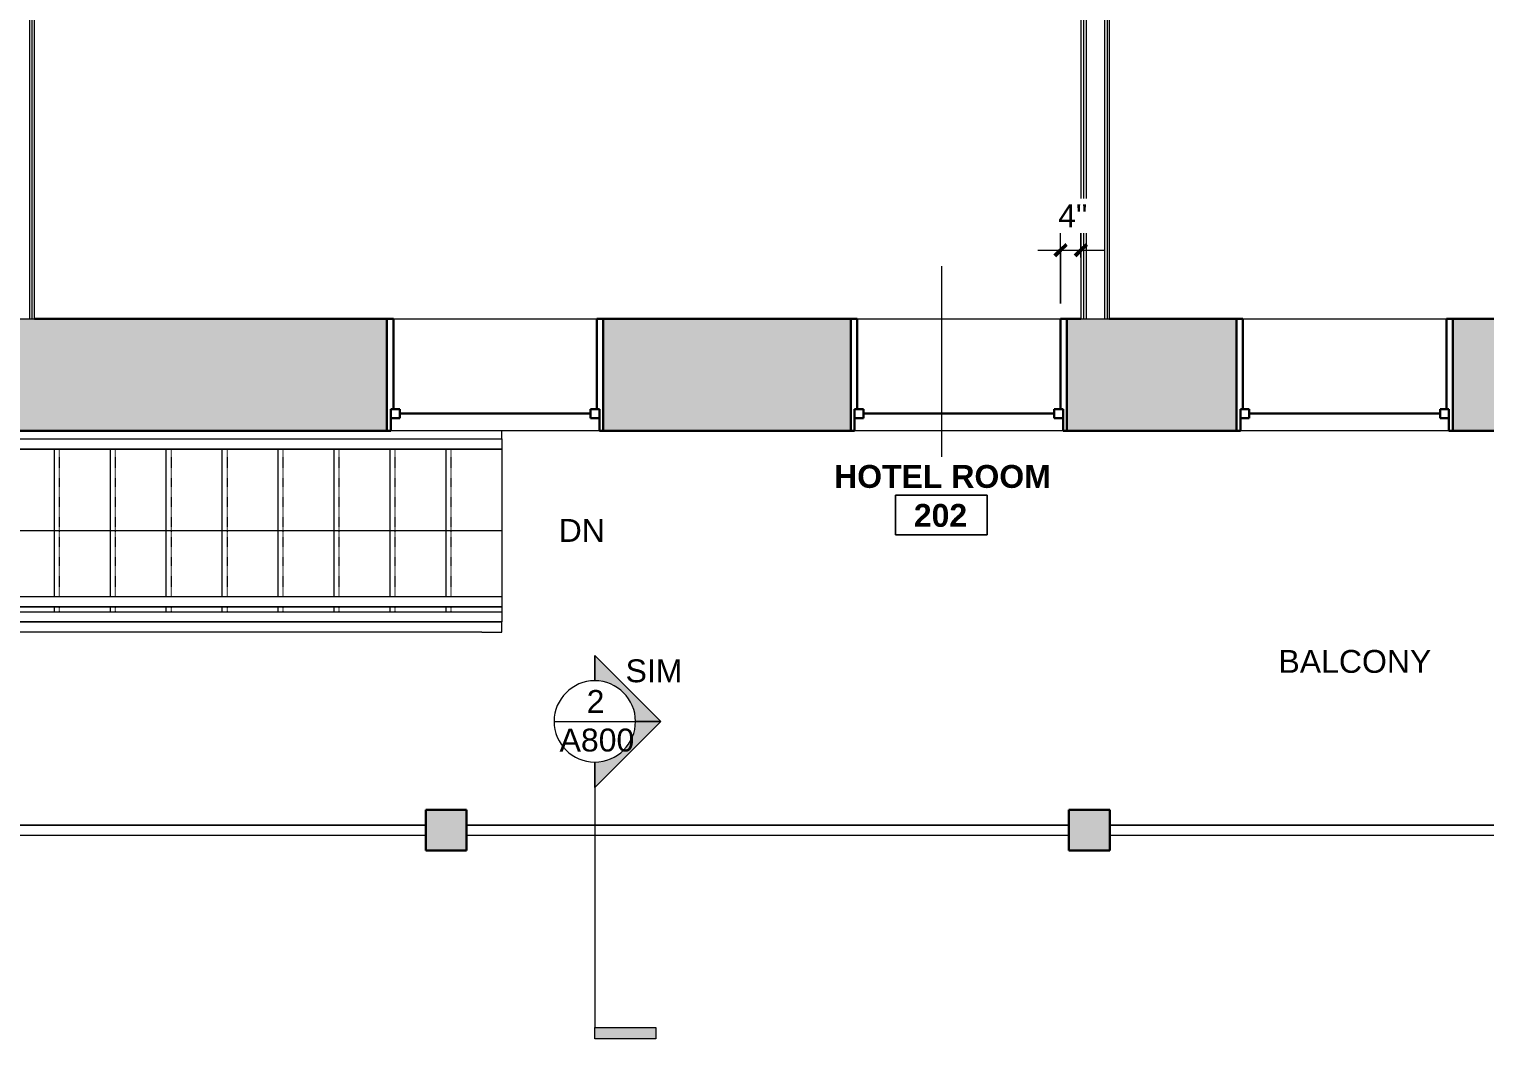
# Model space of a CAD drawing. Header units: inches. Extents: x -1176 to 1507, y -2587 to 978.
# Drawn here: x 686.5 to 972.7, y -27.7 to 170.9 of the extents above; entities that cross this region are included whole.
import ezdxf

# ---------------------------------------------------------------- set-up
doc = ezdxf.new("R2010")
doc.units = ezdxf.units.IN
doc.header["$MEASUREMENT"] = 0
doc.linetypes.add('Overhead 1_16_', pattern=[0.101562, 0.0625, -0.039062])
for name, color, linetype, lineweight in [('A-ANNO-DIMS', 211, 'Continuous', 9), ('A-ANNO-DIMS-48', 211, 'Continuous', 9), ('A-AREA-IDEN', 2, 'Continuous', 9), ('A-COLS', 52, 'Continuous', 18), ('A-FLOR', 192, 'Continuous', 18), ('A-FLOR-HRAL', 11, 'Continuous', 18), ('A-GLAZ', 151, 'Continuous', 18), ('A-WALL', 113, 'Continuous', 18), ('A-WALL-PATT', 111, 'Continuous', 18), ('G-ANNO-SYMB', 111, 'Continuous', 9), ('G-ANNO-TEXT', 231, 'Continuous', 9), ('I-WALL', 2, 'Continuous', 18), ('S-STRS', 31, 'Continuous', 18), ('S-STRS-ANNO', 31, 'Continuous', 9), ('S-STRS-IDEN', 31, 'Continuous', 9)]:
    doc.layers.add(name, color=color, linetype=linetype, lineweight=lineweight)
doc.styles.add('Swis721 Lt BT', font='swissl.ttf', dxfattribs={"height": 4.5})
doc.styles.add('Swis721 Lt BT_B', font='', dxfattribs={"height": 4.5})
doc.styles.get('Swis721 Lt BT_B').set_extended_font_data('Swis721 Lt BT', bold=True)
doc.dimstyles.new('OTJ_-_3_32__Linear', dxfattribs={"dimscale": 12, "dimtxt": 4.748918, "dimasz": 0.1875, "dimexe": 0.375, "dimexo": 0.25, "dimgap": 0.25, "dimtad": 1, "dimdec": 1, "dimrnd": 0.5, "dimzin": 3, "dimdsep": 46, "dimlunit": 4, "dimtxsty": 'Swis721 Lt BT', "dimblk1": 'OBLIQUE', "dimblk2": 'OBLIQUE', "dimsah": 1, "dimcen": 0.09, "dimdle": 0.375, "dimazin": 0, "dimtfac": 1, "dimtdec": 4, "dimtix": 1, "dimtmove": 0, "dimatfit": 3, "dimfxl": 1, "dimtvp": 1, "dimtfill": 1, "dimfrac": 2, "dimtolj": 1, "dimtzin": 0, "dimarcsym": 2})

# ---------------------------------------------------------------- blocks, each defined once
blk = doc.blocks.new('Top Rail Type - Top Rail_Internal_-5009709-2nd Floor Construction')
at = {"layer": 'A-FLOR-HRAL', "lineweight": 9}
for p, q in [((620.2, 56.3), (779.4, 56.3)), ((779.4, 56.3), (779.4, 54.3)), ((779.4, 54.3), (621.13, 54.3))]:
    blk.add_line(p, q, dxfattribs=at)
blk = doc.blocks.new('Top Rail Type - Top Rail_Internal_-V8-2nd Floor Construction')
at = {"layer": 'A-FLOR-HRAL', "lineweight": 9}
for p, q in [((620.2, 56.3), (779.4, 56.3)), ((779.4, 56.3), (779.4, 54.3)), ((621.13, 54.3), (779.4, 54.3))]:
    blk.add_line(p, q, dxfattribs=at)
blk = doc.blocks.new('Handrail Type - Handrail_Internal_-5009720-2nd Floor Construction')
at = {"layer": 'A-FLOR-HRAL', "lineweight": 9}
for p, q in [((618.8, 59.3), (779.4, 59.3)), ((779.4, 57.3), (619.73, 57.3)), ((779.4, 59.3), (779.4, 57.3))]:
    blk.add_line(p, q, dxfattribs=at)
blk = doc.blocks.new('Handrail Type - Handrail_Internal_-V9-2nd Floor Construction')
at = {"layer": 'A-FLOR-HRAL', "lineweight": 9}
for p, q in [((618.8, 59.3), (779.4, 59.3)), ((619.73, 57.3), (779.4, 57.3)), ((779.4, 59.3), (779.4, 57.3))]:
    blk.add_line(p, q, dxfattribs=at)
blk = doc.blocks.new('Top Rail Type - Top Rail_Internal_-5009731-2nd Floor Construction')
at = {"layer": 'A-FLOR-HRAL', "lineweight": 9}
for p, q in [((604.34, 90.3), (779.4, 90.3)), ((779.4, 90.3), (779.4, 88.3)), ((779.4, 88.3), (605.27, 88.3))]:
    blk.add_line(p, q, dxfattribs=at)
blk = doc.blocks.new('Top Rail Type - Top Rail_Internal_-V10-2nd Floor Construction')
at = {"layer": 'A-FLOR-HRAL', "lineweight": 9}
for p, q in [((604.34, 90.3), (779.4, 90.3)), ((779.4, 90.3), (779.4, 88.3)), ((605.27, 88.3), (779.4, 88.3))]:
    blk.add_line(p, q, dxfattribs=at)
blk = doc.blocks.new('Top Rail Type - Top Rail_Internal_-6919815-2nd Floor Construction')
at = {"layer": 'A-FLOR-HRAL', "lineweight": 9}
for p, q in [((624.64, 14.32), (764.5, 14.32)), ((772.5, 14.32), (890.9, 14.32)), ((898.9, 14.32), (1060.27, 14.32)), ((764.5, 12.32), (624.64, 12.32)), ((890.9, 12.32), (772.5, 12.32)), ((1060.27, 12.32), (898.9, 12.32))]:
    blk.add_line(p, q, dxfattribs=at)
blk = doc.blocks.new('Top Rail Type - Top Rail_Internal_-V13-2nd Floor Construction')
at = {"layer": 'A-FLOR-HRAL', "lineweight": 9}
for p, q in [((764.5, 14.32), (624.64, 14.32)), ((890.9, 14.32), (772.5, 14.32)), ((1060.27, 14.32), (898.9, 14.32)), ((764.5, 12.32), (624.64, 12.32)), ((890.9, 12.32), (772.5, 12.32)), ((1060.27, 12.32), (898.9, 12.32))]:
    blk.add_line(p, q, dxfattribs=at)
blk = doc.blocks.new('Double Hung - side window 3_ 6_5_ x 5_ 6_ 2-5312470-2nd Floor Construction')
at = {"layer": 'A-GLAZ', "color": 8, "lineweight": 30}
for p, q in [((-21.25, 11), (-20.5, 11)), ((-20.5, 6.75), (-20.5, 11)), ((20.5, 6.75), (20.5, 11)), ((21.25, 11), (20.5, 11)), ((-20.5, 8.5), (-20.5, 6.75)), ((-20.5, 8.5), (-18.75, 8.5)), ((-20.5, 6.75), (-18.75, 6.75)), ((-20.5, 6.75), (-20, 6.75)), ((-20, -11), (-20, 6.75)), ((-18.75, 8.5), (-18.75, 6.75)), ((-18.75, 7.625), (18.75, 7.625)), ((18.75, 8.5), (18.75, 6.75)), ((20.5, 8.5), (18.75, 8.5)), ((20.5, 6.75), (18.75, 6.75)), ((20, 6.75), (20.5, 6.75)), ((20, 6.75), (20, -11)), ((20.5, 8.5), (20.5, 6.75)), ((-20, -11), (-21.25, -11)), ((20, -11), (21.25, -11))]:
    blk.add_line(p, q, dxfattribs=at)
blk = doc.blocks.new('Section - 3_32_ x 3_8_-334918-2nd Floor Construction')
at = {"layer": 'G-ANNO-SYMB'}
blk.add_hatch(color=256, dxfattribs=at).paths.add_polyline_path([(0, 0.2495), (0, 0), (-0.0469, 0), (-0.0469, 0.2495)], flags=0)
for p, q in [((0, 0.2495), (-0.0469, 0.2495)), ((-0.0469, 0.2495), (-0.0469, 0)), ((0, 0), (0, 0.2495)), ((-0.0469, 0), (0, 0))]:
    blk.add_line(p, q, dxfattribs=at)
blk = doc.blocks.new('Section - Section Head - Filled-1367765-2nd Floor Construction')
at = {"layer": 'G-ANNO-SYMB'}
h = blk.add_hatch(color=256, dxfattribs=at)
edge = h.paths.add_edge_path(flags=0)
edge.add_line((-0.5202, 0), (-0.25, 0.2702))
edge.add_line((-0.25, 0.2702), (-0.25, 0.1667))
edge.add_arc((-0.25, 0), 0.1667, 90, 180)
edge.add_line((-0.4167, 0), (-0.5202, 0))
h = blk.add_hatch(color=256, dxfattribs=at)
edge = h.paths.add_edge_path(flags=0)
edge.add_line((0.0202, 0), (-0.0833, 0))
edge.add_arc((-0.25, 0), 0.1667, 0, 90)
edge.add_line((-0.25, 0.1667), (-0.25, 0.2702))
edge.add_line((-0.25, 0.2702), (0.0202, 0))
for p, q in [((-0.25, 0.2702), (-0.5202, 0)), ((-0.25, 0.2702), (-0.5202, 0)), ((-0.25, 0.2702), (0.0202, 0)), ((-0.25, 0.1667), (-0.25, 0.2702)), ((0.0202, 0), (-0.25, 0.2702)), ((-0.25, 0.2702), (-0.25, 0.1667)), ((-0.5202, 0), (-0.4167, 0)), ((-0.0833, 0), (0.0202, 0)), ((-0.5202, 0), (-0.4167, 0)), ((-0.4167, 0), (-0.5202, 0)), ((0.0202, 0), (-0.0833, 0)), ((-0.0833, 0), (0.0202, 0))]:
    blk.add_line(p, q, dxfattribs=at)
for start, end in [(0, 180), (360, 180), (90, 180), (0, 90), (180, 360)]:
    blk.add_arc((-0.25, 0), 0.1667, start, end, dxfattribs=at)
blk = doc.blocks.new('Room Tag - Room Name and Number-3379422-2nd Floor Construction')
at = {"layer": 'A-AREA-IDEN'}
for p, q in [((-0.1881, -0.1636), (-0.1881, -0.0018)), ((-0.1881, -0.0018), (0.1869, -0.0018)), ((0.1869, -0.0018), (-0.1881, -0.0018)), ((-0.1881, -0.0018), (-0.1881, -0.1636)), ((0.1869, -0.0018), (0.1869, -0.1636)), ((0.1869, -0.1636), (0.1869, -0.0018)), ((0.1869, -0.1636), (-0.1881, -0.1636)), ((-0.1881, -0.1636), (0.1869, -0.1636))]:
    blk.add_line(p, q, dxfattribs=at)
blk = doc.blocks.new('DIMBLOCK32-2nd Floor Construction')
at = {"layer": 'A-ANNO-DIMS-48'}
for p, q in [((889.26, 116.89), (889.26, 131.89)), ((893.26, 125.98), (893.26, 131.89)), ((884.76, 127.39), (897.76, 127.39)), ((889.26, 127.39), (889.26, 116.89)), ((893.26, 127.39), (893.26, 125.98))]:
    blk.add_line(p, q, dxfattribs=at)
at = {"layer": 'A-ANNO-DIMS-48', "lineweight": 50}
for p, q in [((889.26, 127.39), (888.14, 126.27)), ((889.26, 127.39), (890.39, 128.52)), ((893.26, 127.39), (892.14, 126.27)), ((893.26, 127.39), (894.39, 128.52))]:
    blk.add_line(p, q, dxfattribs=at)
at = {"layer": 'A-ANNO-DIMS-48', "color": 0, "insert": (888.78, 136.4), "char_height": 4.5, "width": 5.9701, "attachment_point": 1, "line_spacing_factor": 1.005062, "style": 'Swis721 Lt BT', "bg_fill": 3, "box_fill_scale": 1.25, "bg_fill_color": 256, "bg_fill_true_color": 13158600, "bg_fill_transparency": 0}
blk.add_mtext('4"', dxfattribs=at)
blk = doc.blocks.new('_Oblique')
at = {"color": 0, "linetype": 'ByBlock', "lineweight": -2}
blk.add_line((-0.5, -0.5), (0.5, 0.5), dxfattribs=at)

msp = doc.modelspace()

# ---------------------------------------------------------------- hatches: boundary and pattern name
at = {"layer": 'A-COLS'}
for points in [[(764.5, 9.32), (772.5, 9.32), (772.5, 17.32), (764.5, 17.32)], [(890.9, 9.32), (898.9, 9.32), (898.9, 17.32), (890.9, 17.32)]]:
    msp.add_hatch(color=250, dxfattribs=at).paths.add_polyline_path(points, flags=0)
at = {"layer": 'A-WALL-PATT'}
h = msp.add_hatch(color=7, dxfattribs=at)
h.paths.add_polyline_path([(1161.9, 91.89), (1263.74, 91.89), (1263.74, 113.89), (1161.9, 113.89), (1161.9, 113.71)], flags=0)
h.paths.add_polyline_path([(1329.15, 91.89), (1329.15, 113.89), (1290.24, 113.89), (1290.24, 91.89)], flags=0)
h.paths.add_polyline_path([(635.43, 91.89), (635.43, 113.89), (562.75, 113.89), (562.75, 91.89), (610.58, 91.89)], flags=0)
h.paths.add_polyline_path([(495.15, 91.89), (520.25, 91.89), (520.25, 113.89), (495.15, 113.89)], flags=0)
h.paths.add_polyline_path([(679.84, 91.89), (756.84, 91.89), (756.84, 113.89), (677.93, 113.89), (677.93, 91.89)], flags=0)
h.paths.add_polyline_path([(799.34, 91.89), (848.01, 91.89), (848.01, 113.89), (799.34, 113.89), (799.34, 113.71)], flags=0)
h.paths.add_polyline_path([(923.84, 91.89), (923.84, 113.89), (890.51, 113.89), (890.51, 91.89)], flags=0)
h.paths.add_polyline_path([(966.34, 91.89), (1006.9, 91.89), (1006.9, 113.89), (966.34, 113.89), (966.34, 113.71)], flags=0)
h.paths.add_polyline_path([(1049.4, 91.89), (1121.83, 91.89), (1121.83, 113.89), (1049.4, 113.89), (1049.4, 113.71)], flags=0)

# ---------------------------------------------------------------- linework, layer by layer
at = {"layer": 'A-AREA-IDEN'}
msp.add_line((865.86, 124.24), (865.86, 86.78), dxfattribs=at)
at = {"layer": 'A-COLS', "color": 8, "lineweight": 30}
for p, q in [((772.5, 17.32), (764.5, 17.32)), ((764.5, 17.32), (764.5, 9.32)), ((772.5, 9.32), (772.5, 17.32)), ((898.9, 17.32), (890.9, 17.32)), ((890.9, 17.32), (890.9, 9.32)), ((898.9, 9.32), (898.9, 17.32)), ((764.5, 9.32), (772.5, 9.32)), ((890.9, 9.32), (898.9, 9.32))]:
    msp.add_line(p, q, dxfattribs=at)
at = {"layer": 'A-FLOR'}
for p, q in [((779.4, 88.3), (779.4, 59.3)), ((779.4, 57.3), (779.4, 56.3)), ((775.48, 52.3), (622.06, 52.3))]:
    msp.add_line(p, q, dxfattribs=at)
at = {"layer": 'A-WALL'}
for p, q in [((686.56, 235.92), (686.56, 113.89)), ((687.06, 235.42), (687.06, 113.89)), ((893.76, 235.1), (893.76, 113.89)), ((894.26, 235.6), (894.26, 113.89)), ((897.89, 235.6), (897.89, 113.89)), ((898.39, 235.1), (898.39, 113.89)), ((681.93, 113.89), (687.56, 113.89)), ((893.26, 113.89), (898.89, 113.89))]:
    msp.add_line(p, q, dxfattribs=at)
at = {"layer": 'A-WALL', "color": 8, "lineweight": 30}
for p, q in [((687.56, 113.89), (756.84, 113.89)), ((756.84, 91.89), (756.84, 113.89)), ((799.34, 91.89), (799.34, 113.89)), ((799.34, 113.89), (848.01, 113.89)), ((848.01, 91.89), (848.01, 113.89)), ((890.51, 91.89), (890.51, 113.89)), ((890.51, 113.89), (893.26, 113.89)), ((898.89, 113.89), (923.84, 113.89)), ((923.84, 91.89), (923.84, 113.89)), ((966.34, 91.89), (966.34, 113.89)), ((966.34, 113.89), (1006.9, 113.89)), ((677.93, 91.89), (756.84, 91.89)), ((799.34, 91.89), (848.01, 91.89)), ((890.51, 91.89), (923.84, 91.89)), ((966.34, 91.89), (1006.9, 91.89))]:
    msp.add_line(p, q, dxfattribs=at)
at = {"layer": 'A-WALL', "lineweight": 9}
for p, q in [((756.84, 113.89), (799.34, 113.89)), ((848.01, 113.89), (890.51, 113.89)), ((923.84, 113.89), (966.34, 113.89)), ((799.34, 91.89), (756.84, 91.89)), ((890.51, 91.89), (848.01, 91.89)), ((966.34, 91.89), (923.84, 91.89))]:
    msp.add_line(p, q, dxfattribs=at)
at = {"layer": 'G-ANNO-SYMB'}
for p, q in [((789.69, 34.73), (805.69, 34.73)), ((797.69, 22.73), (797.69, -25.44))]:
    msp.add_line(p, q, dxfattribs=at)
at = {"layer": 'I-WALL'}
for p, q in [((687.56, 113.89), (687.56, 234.92)), ((893.26, 234.6), (893.26, 113.89)), ((898.89, 113.89), (898.89, 234.6))]:
    msp.add_line(p, q, dxfattribs=at)
at = {"layer": 'S-STRS', "lineweight": 9}
for p, q in [((779.4, 90.3), (779.4, 91.89)), ((691.4, 88.3), (691.4, 59.3)), ((702.4, 88.3), (702.4, 59.3)), ((713.4, 88.3), (713.4, 59.3)), ((724.4, 88.3), (724.4, 59.3)), ((735.4, 88.3), (735.4, 59.3)), ((746.4, 88.3), (746.4, 59.3)), ((757.4, 88.3), (757.4, 59.3)), ((768.4, 88.3), (768.4, 59.3)), ((779.4, 88.3), (779.4, 59.3)), ((691.4, 57.3), (691.4, 56.3)), ((702.4, 57.3), (702.4, 56.3)), ((713.4, 57.3), (713.4, 56.3)), ((724.4, 57.3), (724.4, 56.3)), ((735.4, 57.3), (735.4, 56.3)), ((746.4, 57.3), (746.4, 56.3)), ((757.4, 57.3), (757.4, 56.3)), ((768.4, 57.3), (768.4, 56.3)), ((779.4, 57.3), (779.4, 56.3)), ((775.48, 52.3), (779.4, 52.3)), ((779.4, 52.3), (779.4, 54.3))]:
    msp.add_line(p, q, dxfattribs=at)
at = {"layer": 'S-STRS', "linetype": 'Overhead 1_16_', "lineweight": 9}
for p, q in [((692.4, 88.3), (692.4, 59.3)), ((703.4, 88.3), (703.4, 59.3)), ((714.4, 88.3), (714.4, 59.3)), ((725.4, 88.3), (725.4, 59.3)), ((736.4, 88.3), (736.4, 59.3)), ((747.4, 88.3), (747.4, 59.3)), ((758.4, 88.3), (758.4, 59.3)), ((769.4, 88.3), (769.4, 59.3)), ((692.4, 57.3), (692.4, 56.3)), ((703.4, 57.3), (703.4, 56.3)), ((714.4, 57.3), (714.4, 56.3)), ((725.4, 57.3), (725.4, 56.3)), ((736.4, 57.3), (736.4, 56.3)), ((747.4, 57.3), (747.4, 56.3)), ((758.4, 57.3), (758.4, 56.3)), ((769.4, 57.3), (769.4, 56.3))]:
    msp.add_line(p, q, dxfattribs=at)
at = {"layer": 'S-STRS-ANNO'}
for p, q in [((680.4, 72.3), (691.4, 72.3)), ((691.4, 72.3), (702.4, 72.3)), ((702.4, 72.3), (713.4, 72.3)), ((713.4, 72.3), (724.4, 72.3)), ((724.4, 72.3), (735.4, 72.3)), ((735.4, 72.3), (746.4, 72.3)), ((746.4, 72.3), (757.4, 72.3)), ((757.4, 72.3), (768.4, 72.3)), ((768.4, 72.3), (779.4, 72.3))]:
    msp.add_line(p, q, dxfattribs=at)

# ---------------------------------------------------------------- block references
at = {"layer": 'A-AREA-IDEN', "xscale": 47.99999999999997, "yscale": 47.99999999999997, "zscale": 47.99999999999997}
msp.add_blockref('Room Tag - Room Name and Number-3379422-2nd Floor Construction', (865.85, 79.3), dxfattribs=at)
at = {"layer": 'A-FLOR-HRAL', "lineweight": 9}
for name in ['Top Rail Type - Top Rail_Internal_-6919815-2nd Floor Construction', 'Top Rail Type - Top Rail_Internal_-V13-2nd Floor Construction', 'Top Rail Type - Top Rail_Internal_-5009731-2nd Floor Construction', 'Top Rail Type - Top Rail_Internal_-V10-2nd Floor Construction', 'Handrail Type - Handrail_Internal_-5009720-2nd Floor Construction', 'Handrail Type - Handrail_Internal_-V9-2nd Floor Construction', 'Top Rail Type - Top Rail_Internal_-5009709-2nd Floor Construction', 'Top Rail Type - Top Rail_Internal_-V8-2nd Floor Construction']:
    msp.add_blockref(name, (0, 0), dxfattribs=at)
at = {"layer": 'A-GLAZ', "rotation": 180}
for p in [(778.09, 102.89), (869.26, 102.89), (945.09, 102.89)]:
    msp.add_blockref('Double Hung - side window 3_ 6_5_ x 5_ 6_ 2-5312470-2nd Floor Construction', p, dxfattribs=at)
at = {"layer": 'G-ANNO-SYMB', "xscale": 47.99999999999997, "yscale": 47.99999999999997, "zscale": 47.99999999999997, "rotation": 269.9999999999996}
msp.add_blockref('Section - Section Head - Filled-1367765-2nd Floor Construction', (797.69, 22.73), dxfattribs=at)
at = {"layer": 'G-ANNO-SYMB', "extrusion": (0, 0, -1), "xscale": 47.99999999999997, "yscale": 47.99999999999997, "zscale": 47.99999999999997, "rotation": 90.00000000000053}
msp.add_blockref('Section - 3_32_ x 3_8_-334918-2nd Floor Construction', (-797.69, -25.44), dxfattribs=at)

# ---------------------------------------------------------------- texts
at = {"layer": 'A-AREA-IDEN', "char_height": 4.5, "attachment_point": 1, "style": 'Swis721 Lt BT_B'}
for s, insert, width in [('HOTEL ROOM', (844.73, 85.16), 51.0555), ('202', (860.4, 77.5), 12.726)]:
    msp.add_mtext(s, dxfattribs=dict(at, insert=insert, width=width))
at = {"layer": 'G-ANNO-SYMB', "char_height": 4.5, "attachment_point": 1, "style": 'Swis721 Lt BT'}
for s, insert, width in [('SIM', (803.74, 46.94), 12.8775), ('2', (796.09, 40.91), 4.0905), ('A800', (790.77, 33.32), 16.968)]:
    msp.add_mtext(s, dxfattribs=dict(at, insert=insert, width=width))
at = {"layer": 'G-ANNO-TEXT', "color": 7, "insert": (932.08, 48.79), "char_height": 4.5, "width": 34.845, "attachment_point": 1, "style": 'Swis721 Lt BT'}
msp.add_mtext('BALCONY', dxfattribs=at)
at = {"layer": 'S-STRS-IDEN', "insert": (790.59, 74.54), "char_height": 4.5, "width": 10.5833, "attachment_point": 1, "line_spacing_factor": 1.005062, "style": 'Swis721 Lt BT'}
msp.add_mtext('DN', dxfattribs=at)

# ---------------------------------------------------------------- next in the draw order: dimensions: what is measured, and where the dimension line sits
at = {"layer": 'A-ANNO-DIMS'}
dim = msp.add_linear_dim(base=(893.26, 127.39), p1=(889.26, 113.89), p2=(893.26, 128.98), dimstyle='OTJ_-_3_32__Linear', override={"dimpost": '<>', "dimfxl": 15.612014}, dxfattribs=at)
dim.commit()
dim.dimension.update_dxf_attribs({"geometry": 'DIMBLOCK32-2nd Floor Construction', "text_midpoint": (891.26, 132.64)})

doc.saveas('drawing.dxf')
